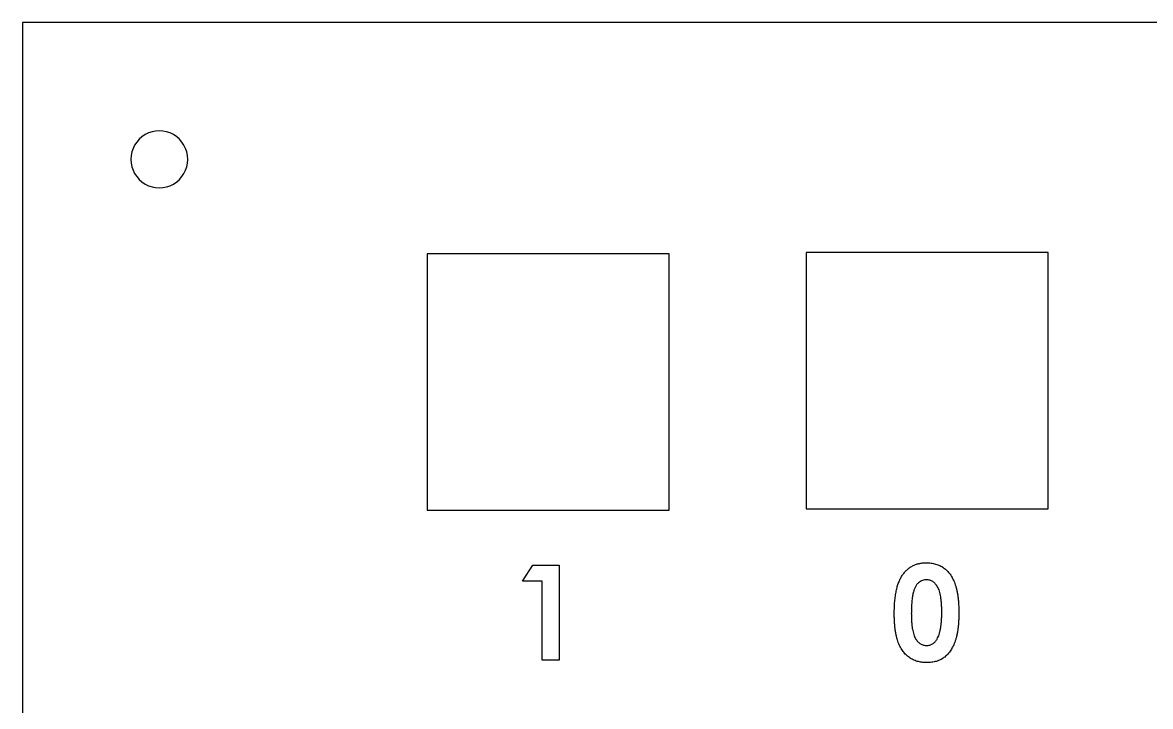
# Model space of a CAD drawing. Extents: x 27 to 155, y 115 to 287.
# Drawn here: x 27.6 to 90.4, y 248.8 to 286.9 of the extents above; entities that cross this region are included whole.
import ezdxf

# ---------------------------------------------------------------- set-up
doc = ezdxf.new("R2010")
doc.units = 0
doc.layers.get('0').update_dxf_attribs({"linetype": 'CONTINUOUS'})

msp = doc.modelspace()

# ---------------------------------------------------------------- linework, layer by layer
at = {"color": 5}
for points in [[(154.58278, 286.914759), (27.582777, 286.914759)], [(27.582777, 286.914759), (27.582777, 210.714758)]]:
    msp.add_lwpolyline(points, dxfattribs=at)
at = {"color": 1}
msp.add_lwpolyline([(36.79028, 279.294759), (36.79028, 279.294759)], close=True, dxfattribs=at)
for points in [[(63.619027, 259.745704), (63.619027, 274.033203), (50.12528, 274.033203), (50.12528, 259.745704), (63.619027, 259.745704)], [(84.73278, 259.822051), (84.73278, 274.109551), (71.23903, 274.109551), (71.23903, 259.822051), (84.73278, 259.822051)]]:
    msp.add_lwpolyline(points, dxfattribs=at)
at = {"color": 3}
for points in [[(55.447475, 255.80273), (56.014592, 256.684674)], [(56.014592, 256.684674), (57.482732, 256.684674)], [(57.482732, 256.684674), (57.482732, 251.393007)], [(56.532944, 255.80273), (55.447475, 255.80273)], [(56.532944, 251.393007), (56.532944, 255.80273)], [(57.482732, 251.393007), (56.532944, 251.393007)]]:
    msp.add_lwpolyline(points, dxfattribs=at)
at = {"color": 1}
for points in [[(35.99653, 280.669574), (35.505356, 280.953154), (34.900204, 280.953154), (34.40903, 280.669574)], [(34.40903, 280.669574), (33.917856, 280.385994), (33.61528, 279.861918), (33.61528, 279.294759)], [(36.79028, 279.294759), (36.79028, 279.861918), (36.487704, 280.385994), (35.99653, 280.669574)], [(33.61528, 279.294759), (33.61528, 278.7276), (33.917856, 278.203523), (34.40903, 277.919943)], [(35.99653, 277.919943), (36.487704, 278.203523), (36.79028, 278.7276), (36.79028, 279.294759)], [(34.40903, 277.919943), (34.900204, 277.636364), (35.505356, 277.636364), (35.99653, 277.919943)]]:
    msp.add_open_spline(points, degree=3, dxfattribs=at)
at = {"color": 3}
for points in [[(76.71599, 256.269141), (76.759, 256.320785), (76.805607, 256.369536), (76.854852, 256.415426)], [(76.854852, 256.415426), (76.902474, 256.459802), (76.95256, 256.501506), (77.005378, 256.539451)], [(77.005378, 256.539451), (77.057075, 256.576589), (77.111386, 256.610125), (77.167562, 256.640154)], [(77.167562, 256.640154), (77.224094, 256.670374), (77.282514, 256.697044), (77.342467, 256.719656)], [(77.342467, 256.719656), (77.40295, 256.742459), (77.464991, 256.761145), (77.527971, 256.775838)], [(77.527971, 256.775838), (77.593261, 256.791078), (77.65956, 256.802), (77.726196, 256.808697)], [(77.726196, 256.808697), (77.79591, 256.815696), (77.865997, 256.818038), (77.936082, 256.820352)], [(77.936082, 256.820358), (77.982056, 256.819794), (78.02803, 256.818947), (78.073888, 256.816125)], [(78.073888, 256.816125), (78.118197, 256.813303), (78.162396, 256.808533), (78.206391, 256.802352)], [(78.206391, 256.802352), (78.249379, 256.796313), (78.292173, 256.789003), (78.334653, 256.780085)], [(78.334653, 256.780085), (78.376015, 256.771421), (78.417079, 256.761261), (78.457617, 256.749345)], [(78.457617, 256.749345), (78.497715, 256.737548), (78.5373, 256.72403), (78.576339, 256.709064)], [(78.576339, 256.709064), (78.614786, 256.694332), (78.652711, 256.67822), (78.689764, 256.660301)], [(78.689764, 256.660301), (78.726631, 256.642465), (78.762634, 256.622862), (78.797887, 256.602)], [(78.797887, 256.602), (78.833325, 256.581031), (78.868005, 256.558789), (78.90177, 256.535218)], [(78.90177, 256.535218), (78.935682, 256.511539), (78.968671, 256.486529), (79.000353, 256.459957)], [(79.000353, 256.459957), (79.032738, 256.432808), (79.063751, 256.404007), (79.093636, 256.374094)], [(76.399023, 255.722166), (76.424988, 255.790758), (76.45354, 255.858457), (76.487006, 255.923572)], [(76.487006, 255.923572), (76.518095, 255.984069), (76.553433, 256.042333), (76.58877, 256.100598)], [(76.588787, 256.100598), (76.629872, 256.157836), (76.670961, 256.215076), (76.71599, 256.269141)], [(77.609593, 255.778337), (77.573576, 255.757537), (77.53961, 255.733148), (77.507832, 255.706255)], [(77.719837, 255.829219), (77.681678, 255.81539), (77.644662, 255.798578), (77.609593, 255.778337)], [(77.835379, 255.859959), (77.796091, 255.853552), (77.757412, 255.842828), (77.719837, 255.829219)], [(77.959404, 255.87057), (77.917842, 255.868595), (77.876281, 255.866619), (77.835379, 255.859959)], [(78.050559, 255.864226), (78.020356, 255.868092), (77.989876, 255.869334), (77.959399, 255.870576)], [(78.136423, 255.846192), (78.108313, 255.854348), (78.079558, 255.860501), (78.050559, 255.864226)], [(78.219105, 255.815449), (78.192351, 255.827726), (78.164698, 255.837971), (78.136423, 255.846192)], [(78.297546, 255.77199), (78.272569, 255.788444), (78.246303, 255.802984), (78.219105, 255.815449)], [(79.093636, 256.374094), (79.12387, 256.343829), (79.152945, 256.312409), (79.180557, 256.27975)], [(79.180557, 256.27975), (79.208853, 256.246284), (79.235613, 256.211517), (79.261121, 256.17587)], [(79.261121, 256.17587), (79.287537, 256.138955), (79.312601, 256.101098), (79.336381, 256.062445)], [(79.336381, 256.062445), (79.361103, 256.022273), (79.384423, 255.981244), (79.406344, 255.939483)], [(79.406344, 255.939483), (79.428978, 255.896377), (79.450099, 255.852491), (79.469945, 255.808038)], [(79.469945, 255.808038), (79.49083, 255.761294), (79.510266, 255.713923), (79.528247, 255.665993)], [(76.215638, 254.967425), (76.228705, 255.06009), (76.244619, 255.152363), (76.263339, 255.244093)], [(76.263339, 255.244093), (76.280583, 255.32852), (76.30018, 255.41249), (76.32376, 255.495322)], [(76.32376, 255.495322), (76.345576, 255.571937), (76.370778, 255.647578), (76.399023, 255.722166)], [(77.235403, 255.239843), (77.225638, 255.207848), (77.216296, 255.175731), (77.207858, 255.14338)], [(77.265084, 255.328884), (77.254077, 255.299609), (77.244538, 255.269778), (77.235403, 255.239843)], [(77.299004, 255.409447), (77.286897, 255.382947), (77.275354, 255.35615), (77.265084, 255.328884)], [(77.335047, 255.483649), (77.322347, 255.459237), (77.310437, 255.434466), (77.299004, 255.409447)], [(77.373206, 255.550431), (77.359377, 255.528841), (77.346875, 255.506408), (77.335047, 255.483649)], [(77.415607, 255.609794), (77.400621, 255.590631), (77.386315, 255.570907), (77.373206, 255.550431)], [(77.460131, 255.661734), (77.444354, 255.645281), (77.429673, 255.627772), (77.415607, 255.609794)], [(77.507832, 255.706255), (77.491209, 255.6922), (77.475173, 255.677434), (77.460131, 255.661734)], [(78.37069, 255.715808), (78.347547, 255.7361), (78.323234, 255.755059), (78.297546, 255.77199)], [(78.439591, 255.647965), (78.417888, 255.671812), (78.394944, 255.694537), (78.37069, 255.715808)], [(78.505312, 255.567404), (78.484795, 255.595373), (78.462923, 255.622319), (78.439591, 255.647965)], [(78.565733, 255.47518), (78.547248, 255.506969), (78.527061, 255.537751), (78.505312, 255.567404)], [(78.620857, 255.365996), (78.604601, 255.403408), (78.586231, 255.439916), (78.565733, 255.47518)], [(78.668558, 255.236674), (78.654758, 255.280523), (78.639162, 255.323835), (78.620857, 255.365996)], [(78.70884, 255.087209), (78.697297, 255.137512), (78.684061, 255.187432), (78.668558, 255.236674)], [(79.528247, 255.665993), (79.54724, 255.615348), (79.5646, 255.564083), (79.58019, 255.512289)], [(79.58019, 255.512289), (79.596841, 255.456968), (79.611474, 255.401046), (79.62471, 255.344804)], [(79.62471, 255.344804), (79.638934, 255.284355), (79.65155, 255.223536), (79.662869, 255.16248)], [(79.662869, 255.16248), (79.674949, 255.097363), (79.68556, 255.031972), (79.69467, 254.966375)], [(76.160523, 254.338829), (76.164756, 254.447795), (76.172122, 254.556654), (76.181718, 254.665318)], [(76.181718, 254.665318), (76.190636, 254.766285), (76.201473, 254.867087), (76.215638, 254.967425)], [(77.130473, 254.652587), (77.126155, 254.602089), (77.122175, 254.551568), (77.118817, 254.501002)], [(77.144245, 254.79251), (77.138742, 254.745971), (77.134452, 254.699289), (77.130473, 254.652587)], [(77.162279, 254.920774), (77.155449, 254.878136), (77.149325, 254.835385), (77.144245, 254.79251)], [(77.183474, 255.038438), (77.175487, 254.99939), (77.168573, 254.96013), (77.162279, 254.920774)], [(77.207858, 255.14338), (77.19877, 255.108638), (77.190671, 255.073623), (77.183474, 255.038438)], [(78.741699, 254.917605), (78.73247, 254.974458), (78.721718, 255.031072), (78.70884, 255.087209)], [(78.767127, 254.727861), (78.760269, 254.791307), (78.751915, 254.854604), (78.741699, 254.917605)], [(78.785161, 254.517975), (78.780392, 254.588042), (78.774691, 254.658042), (78.767127, 254.727861)], [(79.69467, 254.966375), (79.704407, 254.89626), (79.71245, 254.825908), (79.719054, 254.755428)], [(79.719054, 254.755428), (79.72611, 254.680281), (79.731529, 254.60499), (79.736016, 254.529642)], [(79.736016, 254.529642), (79.740785, 254.449844), (79.744483, 254.369978), (79.746627, 254.290075)], [(76.157325, 253.733561), (76.155067, 253.817988), (76.154503, 253.902448), (76.154136, 253.986909)], [(76.154173, 253.986901), (76.155019, 254.104249), (76.155866, 254.221599), (76.160523, 254.338829)], [(77.106117, 254.162852), (77.10527, 254.100667), (77.104706, 254.038477), (77.103859, 253.976289)], [(77.103961, 253.9763), (77.104807, 253.895729), (77.105936, 253.81516), (77.108194, 253.734614)], [(77.11035, 254.337756), (77.108092, 254.279478), (77.106992, 254.221168), (77.106117, 254.162852)], [(77.118817, 254.501002), (77.115204, 254.446632), (77.112354, 254.392208), (77.11035, 254.337756)], [(78.796817, 254.286889), (78.794559, 254.363975), (78.790411, 254.441013), (78.785161, 254.517975)], [(78.795742, 253.788673), (78.798282, 253.871342), (78.799072, 253.95403), (78.799975, 254.036721)], [(78.800006, 254.036721), (78.799724, 254.120129), (78.799442, 254.203534), (78.796817, 254.286889)], [(79.749794, 254.036721), (79.749229, 253.951202), (79.748665, 253.865683), (79.746605, 253.780193)], [(79.746627, 254.290075), (79.748885, 254.205654), (79.74945, 254.12119), (79.749817, 254.03673)], [(76.167937, 253.495055), (76.162941, 253.574484), (76.159385, 253.654008), (76.157325, 253.733561)], [(76.185971, 253.271388), (76.178633, 253.34583), (76.17265, 253.420399), (76.167937, 253.495055)], [(76.210355, 253.062561), (76.2009, 253.132007), (76.192857, 253.20164), (76.185971, 253.271388)], [(77.108194, 253.734614), (77.110169, 253.660702), (77.113556, 253.586811), (77.118805, 253.513066)], [(77.118805, 253.513066), (77.123631, 253.445452), (77.130123, 253.377961), (77.137884, 253.3106)], [(77.137884, 253.3106), (77.144911, 253.249623), (77.152954, 253.188754), (77.163312, 253.128276)], [(78.735346, 253.155835), (78.746607, 253.219812), (78.755186, 253.284241), (78.762891, 253.348762)], [(78.762891, 253.348762), (78.771301, 253.418951), (78.778667, 253.48925), (78.784086, 253.559706)], [(78.784086, 253.559706), (78.789956, 253.635898), (78.793512, 253.712279), (78.795742, 253.788673)], [(79.717959, 253.311661), (79.711158, 253.240493), (79.703312, 253.169419), (79.693575, 253.098595)], [(79.735993, 253.538506), (79.731252, 253.462797), (79.725212, 253.387178), (79.717959, 253.311661)], [(79.746605, 253.780193), (79.744629, 253.699579), (79.741045, 253.618993), (79.735993, 253.538506)], [(76.241094, 252.868578), (76.229269, 252.932978), (76.219194, 252.997689), (76.210355, 253.062561)], [(76.279256, 252.689432), (76.264666, 252.748724), (76.252135, 252.808516), (76.241094, 252.868578)], [(76.324838, 252.526186), (76.30799, 252.58013), (76.292752, 252.634565), (76.279256, 252.689432)], [(77.163312, 253.128276), (77.172766, 253.073161), (77.184168, 253.018373), (77.197235, 252.963972)], [(77.197235, 252.963972), (77.208891, 252.915433), (77.221873, 252.867204), (77.237514, 252.819807)], [(77.237514, 252.819807), (77.25154, 252.777296), (77.267683, 252.735454), (77.286276, 252.694724)], [(77.286276, 252.694724), (77.302701, 252.65876), (77.321021, 252.62366), (77.341397, 252.589779)], [(78.539238, 252.570701), (78.560631, 252.609842), (78.582043, 252.648987), (78.600721, 252.689423)], [(78.600721, 252.689423), (78.62121, 252.73378), (78.638425, 252.779692), (78.653722, 252.826166)], [(78.653722, 252.826166), (78.670627, 252.877522), (78.68519, 252.929561), (78.698245, 252.981992)], [(78.698245, 252.981992), (78.712554, 253.0395), (78.725056, 253.09748), (78.735346, 253.155835)], [(79.623612, 252.718044), (79.610207, 252.661046), (79.595243, 252.604396), (79.578031, 252.548439)], [(79.661774, 252.901429), (79.650457, 252.840017), (79.637927, 252.778834), (79.623612, 252.718044)], [(79.693575, 253.098595), (79.684516, 253.03264), (79.673848, 252.966904), (79.661774, 252.901429)], [(76.376778, 252.376724), (76.3577, 252.425901), (76.340569, 252.475829), (76.324838, 252.526186)], [(76.43508, 252.239979), (76.414308, 252.284982), (76.394694, 252.330521), (76.376778, 252.376724)], [(76.498684, 252.111715), (76.476163, 252.153794), (76.455084, 252.196638), (76.43508, 252.239979)], [(76.567586, 251.992992), (76.543202, 252.031727), (76.52028, 252.071371), (76.498684, 252.111715)], [(77.341397, 252.589779), (77.360137, 252.558605), (77.38064, 252.528458), (77.402879, 252.499677)], [(77.402879, 252.499677), (77.423707, 252.472697), (77.44609, 252.446935), (77.469661, 252.422297)], [(77.469661, 252.422297), (77.491788, 252.399155), (77.514986, 252.377015), (77.539624, 252.356573)], [(77.539624, 252.356573), (77.563416, 252.336846), (77.588542, 252.318691), (77.614884, 252.302514)], [(77.614884, 252.302514), (77.640369, 252.286879), (77.666966, 252.273064), (77.694386, 252.261171)], [(77.694386, 252.261171), (77.721564, 252.249374), (77.749569, 252.239468), (77.77813, 252.23149)], [(77.77813, 252.23149), (77.807332, 252.223333), (77.837129, 252.217181), (77.867171, 252.213456)], [(77.867171, 252.213456), (77.897742, 252.209674), (77.928569, 252.208376), (77.959396, 252.207106)], [(77.959404, 252.207111), (77.98917, 252.207958), (78.018939, 252.208805), (78.048445, 252.212417)], [(78.048445, 252.212417), (78.07671, 252.215804), (78.104732, 252.221646), (78.132189, 252.229379)], [(78.132189, 252.229379), (78.159339, 252.237027), (78.185941, 252.246538), (78.211691, 252.257999)], [(78.211691, 252.257999), (78.237712, 252.26957), (78.262847, 252.283117), (78.286951, 252.29828)], [(78.286951, 252.29828), (78.311392, 252.313661), (78.334746, 252.330694), (78.356914, 252.349162)], [(78.356914, 252.349162), (78.380169, 252.368523), (78.402098, 252.389475), (78.422635, 252.411705)], [(78.422635, 252.411705), (78.44431, 252.435158), (78.464407, 252.460028), (78.483059, 252.485907)], [(78.483059, 252.485907), (78.502871, 252.513424), (78.52106, 252.542064), (78.539238, 252.570709)], [(79.403126, 252.121248), (79.381339, 252.079612), (79.358312, 252.038644), (79.334225, 251.998284)], [(79.466728, 252.25269), (79.446888, 252.208232), (79.425687, 252.16438), (79.403126, 252.121248)], [(79.525029, 252.394735), (79.506911, 252.346859), (79.487578, 252.29944), (79.466728, 252.25269)], [(79.578031, 252.548439), (79.562085, 252.496637), (79.544229, 252.445431), (79.525029, 252.394735)], [(76.641788, 251.883809), (76.615795, 251.919335), (76.591025, 251.955742), (76.567586, 251.992992)], [(76.72129, 251.783106), (76.693463, 251.815593), (76.667047, 251.849282), (76.641788, 251.883809)], [(76.80715, 251.690885), (76.777311, 251.720461), (76.748617, 251.751204), (76.72129, 251.783106)], [(76.897253, 251.608202), (76.866152, 251.634561), (76.836112, 251.66218), (76.80715, 251.690885)], [(76.992658, 251.534), (76.959773, 251.557283), (76.927995, 251.582141), (76.897253, 251.608202)], [(77.09336, 251.469337), (77.058859, 251.489403), (77.025218, 251.510937), (76.992658, 251.534)], [(77.200421, 251.413155), (77.163947, 251.430314), (77.128215, 251.449074), (77.09336, 251.469337)], [(77.313846, 251.365454), (77.27543, 251.379876), (77.237542, 251.395691), (77.200421, 251.413155)], [(78.719409, 251.412088), (78.683417, 251.394873), (78.646505, 251.379591), (78.609165, 251.365446)], [(78.823289, 251.46827), (78.789527, 251.447979), (78.754915, 251.429081), (78.719409, 251.412088)], [(78.920814, 251.53293), (78.889366, 251.509873), (78.856744, 251.488376), (78.823289, 251.46827)], [(79.013036, 251.607132), (78.983239, 251.581224), (78.952626, 251.55627), (78.920814, 251.53293)], [(79.101019, 251.689815), (79.072966, 251.660955), (79.043431, 251.633554), (79.013036, 251.607132)], [(79.183701, 251.783098), (79.157314, 251.75097), (79.129969, 251.719612), (79.101019, 251.689815)], [(79.262142, 251.88592), (79.237419, 251.850603), (79.21108, 251.816434), (79.183701, 251.783098)], [(79.334225, 251.998284), (79.311421, 251.96006), (79.287649, 251.922377), (79.262142, 251.88592)], [(77.432569, 251.326234), (77.392462, 251.337579), (77.352881, 251.350787), (77.313846, 251.365454)], [(77.556591, 251.296552), (77.514927, 251.305075), (77.473474, 251.314671), (77.432569, 251.326234)], [(77.685917, 251.274285), (77.642562, 251.280127), (77.599467, 251.287775), (77.556591, 251.296552)], [(77.821601, 251.261557), (77.776237, 251.264097), (77.73094, 251.268217), (77.685917, 251.274285)], [(77.963643, 251.257323), (77.916272, 251.25817), (77.868901, 251.259017), (77.821601, 251.261557)], [(78.105652, 251.261548), (78.058351, 251.259008), (78.010978, 251.258105), (77.963607, 251.257315)], [(78.240275, 251.274277), (78.195602, 251.268237), (78.150658, 251.26406), (78.105652, 251.261548)], [(78.369597, 251.296544), (78.326725, 251.287767), (78.283627, 251.280147), (78.240275, 251.274277)], [(78.492562, 251.326225), (78.452049, 251.314569), (78.410926, 251.305002), (78.369597, 251.296544)], [(78.609165, 251.365446), (78.570788, 251.350911), (78.531963, 251.337562), (78.492562, 251.326225)]]:
    msp.add_open_spline(points, degree=3, dxfattribs=at)

doc.saveas('drawing.dxf')
